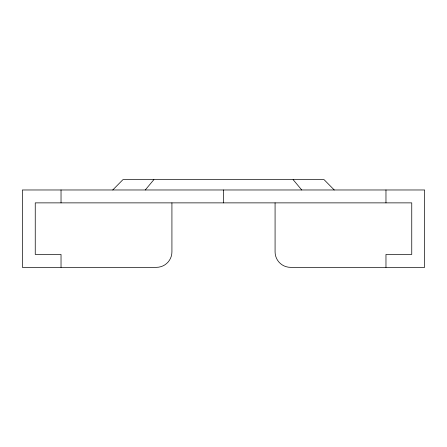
<?xml version="1.0" encoding="UTF-8"?>
<svg xmlns="http://www.w3.org/2000/svg" width="447" height="447" viewBox="0 0 447 447"><rect width="100%" height="100%" fill="white"/><g stroke="black" fill="none" stroke-linecap="round" stroke-linejoin="round"><path stroke-width="0.67" d="M145.258 189.975L153.869 179.66M112.75 189.975L122.925 179.66L324.075 179.66L334.25 189.975M293.131 179.66L301.742 189.975M385.968 189.975L385.968 202.871M385.968 267.34L385.968 254.444L411.754 254.444L411.754 202.871L35.246 202.871L35.246 254.444L61.032 254.444L61.032 267.34M275.078 202.871L275.078 251.868A15.472 15.472 0 0 0 290.55 267.34L424.65 267.34L424.65 189.975L22.35 189.975L22.35 267.34L156.45 267.34A15.472 15.472 0 0 0 171.922 251.868L171.922 202.871M223.5 189.975L223.5 202.871M61.032 189.975L61.032 202.871"/></g></svg>
